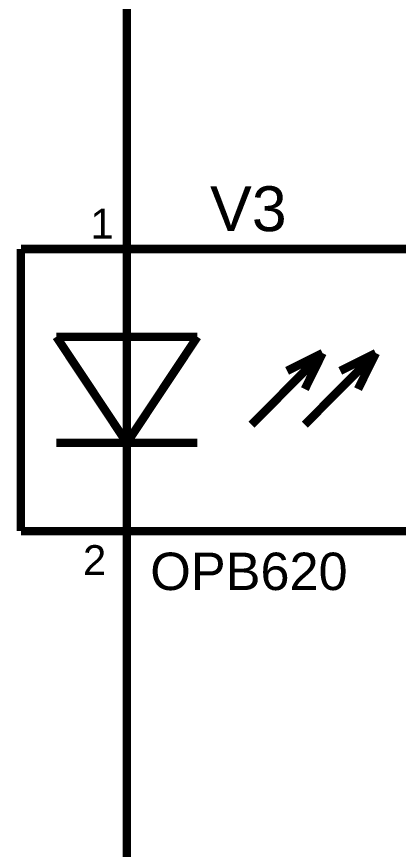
# Model space of a CAD drawing. Header units: millimetres. Extents: x -2024 to 917, y -725 to 13.
# Drawn here: x 388.21 to 401.74, y -607.58 to -578.07 of the extents above; entities that cross this region are included whole.
import ezdxf

# ---------------------------------------------------------------- set-up
doc = ezdxf.new("R2010")
doc.units = ezdxf.units.MM
doc.layers.add('Sheet', color=255, linetype='Continuous')
doc.styles.get("Standard").update_dxf_attribs({"font": 'arial.ttf'})

msp = doc.modelspace()

# ---------------------------------------------------------------- linework, layer by layer
at = {"layer": 'Sheet', "const_width": 0.3}
for points in [[(392.119, -576.297), (392.119, -578.797)], [(392.119, -583.798), (392.119, -578.797)], [(392.119, -588.799), (392.119, -583.798)], [(388.362, -586.299), (407.114, -586.299)], [(388.362, -596.3), (388.362, -586.299)], [(392.119, -588.799), (392.119, -593.8)], [(394.618, -589.412), (389.619, -589.412)], [(392.119, -593.171), (389.619, -589.412)], [(394.618, -589.412), (392.119, -593.171)], [(396.538, -592.525), (399.054, -589.991)], [(399.054, -589.991), (397.796, -590.62)], [(398.425, -592.525), (400.94, -589.991)], [(399.054, -589.991), (398.425, -591.266)], [(400.94, -589.991), (399.682, -590.62)], [(400.94, -589.991), (400.311, -591.266)], [(394.618, -593.171), (389.619, -593.171)], [(392.119, -593.8), (392.119, -598.801)], [(407.114, -596.3), (388.362, -596.3)], [(392.119, -598.801), (392.119, -641.291)]]:
    msp.add_lwpolyline(points, dxfattribs=at)

# ---------------------------------------------------------------- texts
at = {"layer": 'Sheet'}
for s, height, p in [('V3', 1.5897, (395.065, -585.669)), ('1', 1.06, (390.828, -585.934)), ('2', 1.06, (390.563, -597.857)), ('OPB620', 1.3247, (392.946, -598.387))]:
    msp.add_text(s, height=height, dxfattribs=at).set_placement(p)

doc.saveas('drawing.dxf')
